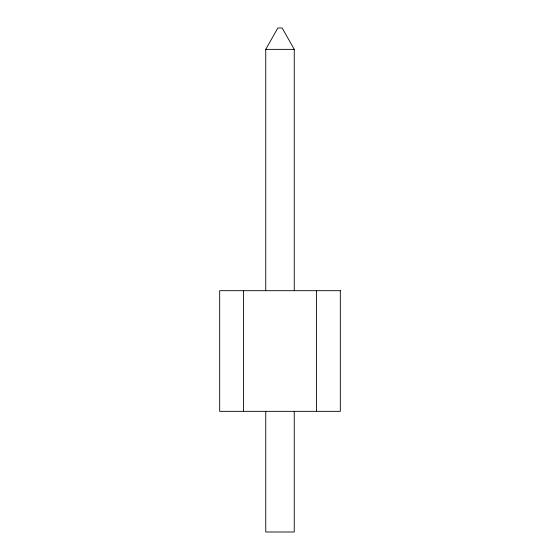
<?xml version="1.0" encoding="UTF-8"?>
<svg xmlns="http://www.w3.org/2000/svg" width="560" height="560" viewBox="0 0 560 560"><rect width="100%" height="100%" fill="white"/><g stroke="black" fill="none" stroke-linecap="round" stroke-linejoin="round"><path stroke-width="0.84" d="M265.748 290.689L265.748 49.378L277.816 28L282.184 28L294.252 49.378L294.252 290.689M265.748 49.378L294.252 49.378M316.575 290.689L316.575 411.341M294.252 411.341L294.252 532L265.748 532L265.748 411.341M243.425 290.689L243.425 411.341M340.326 290.689L219.674 290.689L219.674 411.341L340.326 411.341L340.326 290.689"/></g></svg>
